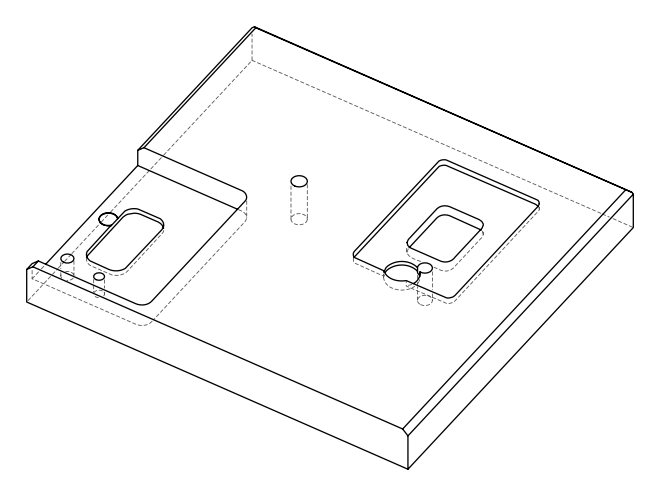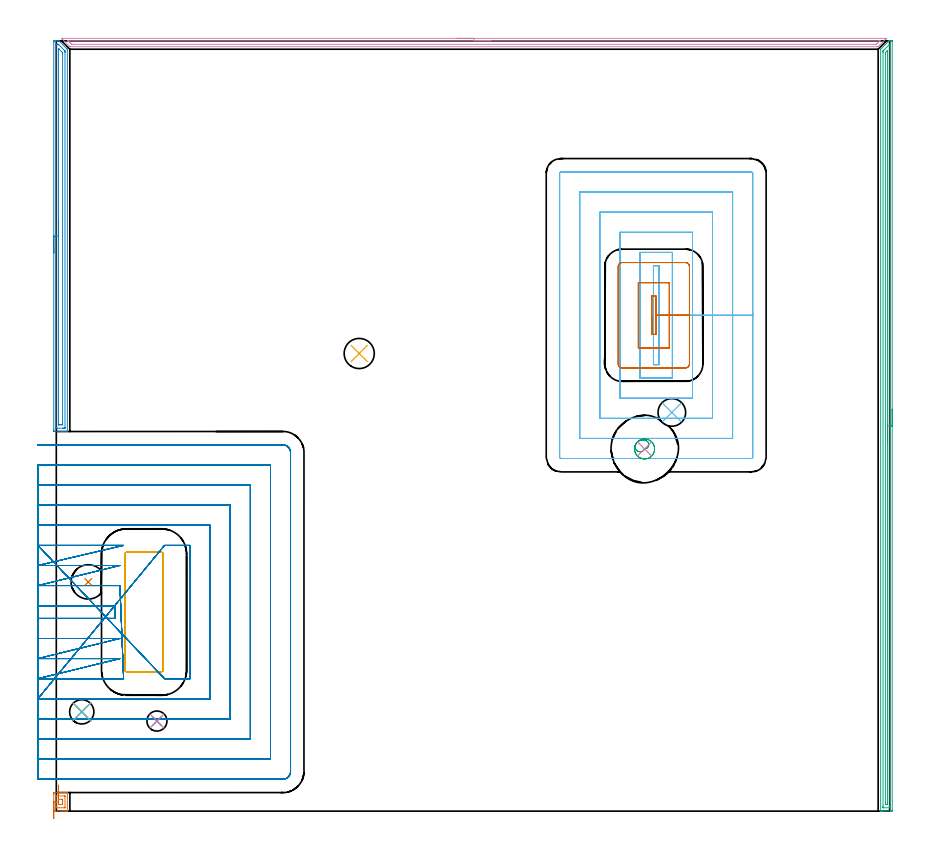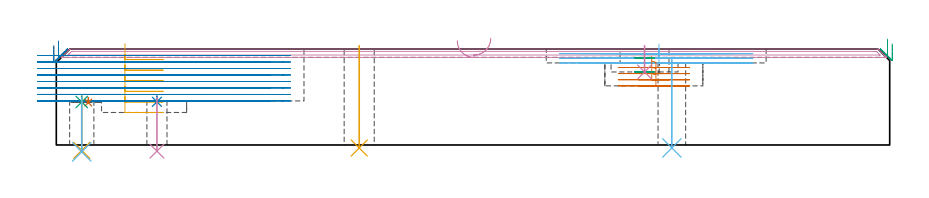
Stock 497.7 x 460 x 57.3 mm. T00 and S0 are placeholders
(PLAN: 18 operations, 11 tool changes, 116.1 min)
(1 AREA_MILL | FG_CHAMFER_SURFACE | UGT0205_001 | 0.49 min | 529 mm3)
(2 AREA_MILL_1 | FG_CHAMFER_SURFACE_1 | UGT0205_001 | 5.79 min | 7807 mm3)
(3 AREA_MILL_2 | FG_CHAMFER_SURFACE_2 | UGT0205_001 | 11.18 min | 10951 mm3)
(4 AREA_MILL_3 | FG_CHAMFER_SURFACE_3 | UGT0205_001 | 8 min | 6075 mm3)
(5 MILL_RECTANGULAR_POCKET | POCKET_RECTANGULAR_STRAIGHT | UGT0201_006 | Follow Part, ap 7, ae 75% | 3.14 min | 184103 mm3)
(6 MILL_RECTANGULAR_POCKET_1 | POCKET_RECTANGULAR_STRAIGHT_1 | UGT0201_008 | Follow Part, ap 4, ae 75% | 12.79 min | 203364 mm3)
(7 MILL_RECTANGULAR_POCKET_2 | POCKET_RECTANGULAR_STRAIGHT_2 | UGT0201_008 | Follow Part, ap 4, ae 75% | 3.57 min | 62001 mm3)
(8 MILL_SLOT | SLOT_PARTIAL_RECTANGULAR | UGT0201_008 | Follow Part, ap 4, ae 75% | 69.67 min | 835581 mm3)
(9 MILL_BLIND_HOLE_FROM_SOLID_MATERIAL | STEP1POCKET | UGT0201_006 | Spiral | 0.5 min | 7880 mm3)
(10 BORE_BLIND_HOLE | STEP1POCKET | UGT0332_069 | 0.06 min | 15 mm3)
(11 INDEXABLE_INSERT_DRILL_THROUGH_HOLE_FROM_SOLID | STEP1HOLE | NXT0302_007 | 0.25 min | 14496 mm3)
(12 INDEXABLE_INSERT_DRILL_THROUGH_HOLE_FROM_SOLID_1 | STEP1HOLE_2 | NXT0302_004 | 0.21 min | 10443 mm3)
(13 INDEXABLE_INSERT_DRILL_BLIND_HOLE_FROM_SOLID | STEP1POCKET_1 | NXT0302_012 | 0.02 min | 242 mm3)
(14 SPOT_DRILL | STEP1HOLE_1 | NXT0321_9005460120000 | 0.04 min | 32 mm3)
(15 SPOT_DRILL_1 | STEP1HOLE_3 | NXT0321_9005460120000 | 0.04 min | 39 mm3)
(16 DRILL_THROUGH_HOLE_INTO_CENTER | STEP1HOLE_1 | NXT0301_091 | 0.14 min | 2982 mm3)
(17 DRILL_THROUGH_HOLE_INTO_CENTER_1 | STEP1HOLE_3 | NXT0301_066 | 0.13 min | 1847 mm3)
(18 DRILL_TO_ENLARGE_THROUGH_HOLE | STEP1HOLE_3 | NXT0301_106 | 0.14 min | 2478 mm3)
(TOOL UGT0205_001 | Chamfer Mill 20 x 3 x 45 deg. | D20 FL50 Z2)
(TOOL UGT0201_006 | End Mill 28 mm | D28 FL25 Z2)
(TOOL UGT0201_008 | End Mill 16 mm | D16 FL32 Z4)
(TOOL UGT0332_069 | 40 mm Boring Bar Slip Fit | D40)
(TOOL NXT0302_007 | Index. Insert Drill 18mm [880-D1800L25-05] | D18 PA176 FL90 Z2)
(TOOL NXT0302_004 | Index. Insert Drill 16.5mm [880-D1650L20-05] | D16.5 PA176 FL83 Z2)
(TOOL NXT0302_012 | Index. Insert Drill 20.5mm [880-D2050L25-03] | D20.5 PA176 FL62 Z2)
(TOOL NXT0321_9005460120000 | NC Spot Drill, 142deg, 12mm, Carbide, Uncoated | D12 PA142 FL30 Z2)
(TOOL NXT0301_091 | Carbide Drill 12mm [860.1-1200-036A1-MM 2214] | D12 PA140 FL55 Z2)
(TOOL NXT0301_066 | Carbide Drill 9.5mm [860.1-0950-029A1-MM 2214] | D9.5 PA140 FL47 Z2)
(TOOL NXT0301_106 | Carbide Drill 14.5mm [860.1-1450-073A1-MM 2214] | D14.5 PA140 FL83 Z2)
(OP 1 AREA_MILL)
G17 G21 G94 G90
T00 M6
G54
G17 G0 G90 X-1.5 Y-4.45 S1061 M3
G43 Z67.3 H0
Z59.2
G94 G1 Y-4.412 Z58.328 F250.
Y-4.298 Z57.463
Y-4.109 Z56.612
Y-3.847 Z55.78
Y-3.513 Z54.974
Y-3.11 Z54.2
Y-2.642 Z53.464
Y-2.11 Z52.772
Y-1.521 Z52.129
Y-0.878 Z51.54
Y-0.186 Z51.008
Y0.55 Z50.54
Y1.324 Z50.137
Y2.13 Z49.803
Y2.962 Z49.541
Y3.814 Z49.352
Y4.678 Z49.238
Y5.55 Z49.2
Y10.087
X-1.499 Y10.469 Z49.201
X-1.495 Y10.976 Z49.203
X-1.492 Y11.091 Z49.206
X-0.992 Y11.1 Z49.705
X3.436 Z54.13
X4.842 Z55.538
X5.207 Z55.902
X5.936 Z56.636
X6.182 Z56.881
X6.574 Y11.093 Z57.265
X6.597 Y11.09 Z57.288
X6.6 Y10.916 Z57.3
Y0.18
X6.603 Y0.072 Z57.297
X6.575 Y0.012 Z57.266
X6.57 Y0.009 Z57.262
X6.181 Y0. Z56.881
X5.936 Z56.636
X5.207 Z55.902
X3.956 Z54.653
X2.669 Z53.365
X-0.992 Y0.001 Z49.705
X-1.227 Y0.003 Z49.47
X-1.492 Y0.009 Z49.206
X-1.495 Y0.123 Z49.203
X-1.499 Y0.631 Z49.201
X-1.5 Y1.144 Z49.2
Y5.55
X-0.086 Z50.614
X-0.085 Y9.008 Z50.615
X-0.082 Y9.061 Z50.618
X-0.08 Y9.081 Z50.62
X-0.052 Y9.09 Z50.648
X0.365 Y9.099 Z51.065
X4.791 Z55.491
X5.053 Y9.095 Z55.753
X5.173 Y9.09 Z55.873
X5.185 Y8.701 Z55.885
X5.186 Y8.68 Z55.886
Y2.202
X5.185 Y2.092 Z55.885
X5.182 Y2.039 Z55.882
X5.18 Y2.019 Z55.88
X5.152 Y2.01 Z55.852
X4.735 Y2.001 Z55.435
X0.309 Z51.009
X0.047 Y2.005 Z50.747
X-0.073 Y2.01 Z50.627
X-0.085 Y2.399 Z50.615
X-0.086 Y2.42 Z50.614
Y5.55
X1.328 Z52.028
X1.329 Y5.997 Z52.029
Y6.336
X1.333 Y6.891 Z52.033
X1.335 Y7.06 Z52.035
X1.34 Y7.09 Z52.04
X1.389 Y7.095 Z52.089
X1.459 Y7.099 Z52.159
X3.229 Y7.1 Z53.929
X3.436 Y7.097 Z54.136
X3.642 Y7.091 Z54.342
X3.765 Y7.085 Z54.465
X3.768 Y7.004 Z54.468
X3.77 Y6.891 Z54.47
X3.771 Y6.552 Z54.471
Y5.997
Y5.103
Y4.764
X3.767 Y4.209 Z54.467
X3.765 Y4.04 Z54.465
X3.76 Y4.01 Z54.46
X3.711 Y4.005 Z54.411
X3.641 Y4.001 Z54.341
X1.871 Y4. Z52.571
X1.665 Y4.003 Z52.365
X1.458 Y4.008 Z52.158
X1.335 Y4.015 Z52.035
X1.332 Y4.096 Z52.032
X1.33 Y4.209 Z52.03
X1.329 Y4.548 Z52.029
X1.328 Y5.103 Z52.028
Y5.55
X1.329 Y6.421 Z52.067
Y7.286 Z52.181
Y8.138 Z52.369
Y8.97 Z52.632
Y9.776 Z52.966
Y10.55 Z53.369
Y11.286 Z53.837
Y11.978 Z54.368
Y12.621 Z54.958
Y13.21 Z55.601
Y13.741 Z56.293
Y14.21 Z57.029
Y14.613 Z57.803
Y14.946 Z58.609
Y15.209 Z59.441
Y15.397 Z60.293
Y15.511 Z61.158
Y15.549 Z62.029
G0 Z67.3
M5
M2
(OP 2 AREA_MILL_1)
G17 G21 G94 G90
T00 M6
G54
G17 G0 G90 X-1.5 Y333.35 S1061 M3
G43 Z67.3 H0
Z59.2
G94 G1 Y333.388 Z58.328 F250.
Y333.502 Z57.464
Y333.691 Z56.612
Y333.953 Z55.78
Y334.287 Z54.974
Y334.69 Z54.2
Y335.158 Z53.464
Y335.69 Z52.772
Y336.279 Z52.129
Y336.922 Z51.54
Y337.614 Z51.009
Y338.35 Z50.54
Y339.124 Z50.137
Y339.93 Z49.803
Y340.762 Z49.541
Y341.614 Z49.352
Y342.478 Z49.238
Y343.35 Z49.2
Y459.392
X-1.498 Y459.583 Z49.202
X-1.491 Y459.998 Z49.205
X-1.312 Y460. Z49.385
X-0.106 Z50.589
X0.535 Z51.234
X1.023 Z51.723
X1.41 Y459.998 Z52.108
X1.606 Y459.99 Z52.303
X1.665 Y459.934 Z52.362
X1.762 Y459.838 Z52.46
X6.535 Y455.066 Z57.233
X6.571 Y455.027 Z57.27
X6.595 Y454.995 Z57.291
X6.6 Y454.929 Z57.3
Y226.858
X6.605 Y226.71 Z57.295
X6.577 Y226.708 Z57.269
X6.232 Y226.7 Z56.931
X5.848 Z56.547
X5.206 Z55.901
X4. Z54.697
X3.435 Z54.13
X-0.992 Y226.701 Z49.705
X-1.227 Y226.703 Z49.47
X-1.492 Y226.708 Z49.206
X-1.494 Y226.801 Z49.203
X-1.499 Y227.308 Z49.201
X-1.5 Y227.82 Z49.2
Y343.35
X-0.086 Z50.614
Y457.607
X-0.084 Y457.825 Z50.616
X-0.081 Y457.933 Z50.619
X-0.079 Y457.979 Z50.621
X-0.001 Y457.99 Z50.699
X0.393 Y457.996 Z51.093
X0.779 Y457.99 Z51.479
X1.158 Y457.981 Z51.858
X1.542 Y457.607 Z52.242
X4.321 Y454.829 Z55.021
X5.11 Y454.036 Z55.81
X5.163 Y453.976 Z55.863
X5.179 Y453.95 Z55.879
X5.181 Y453.926 Z55.881
X5.184 Y453.818 Z55.884
X5.185 Y453.6 Z55.885
X5.186 Y453.165 Z55.886
Y229.093
X5.184 Y228.875 Z55.884
X5.181 Y228.767 Z55.881
X5.179 Y228.721 Z55.879
X5.101 Y228.71 Z55.801
X4.709 Y228.702 Z55.409
X4.321 Y228.701 Z55.021
X3.826 Y228.7 Z54.526
X0.779 Z51.479
X0.283 Z50.983
X0.043 Y228.703 Z50.743
X-0.06 Y228.708 Z50.64
X-0.076 Y228.71 Z50.624
X-0.079 Y228.724 Z50.621
X-0.083 Y228.772 Z50.617
X-0.085 Y228.872 Z50.615
X-0.086 Y229.072 Z50.614
Y343.35
X1.328 Z52.028
X1.329 Y455.267 Z52.029
X1.33 Y455.316 Z52.03
X1.332 Y455.344 Z52.032
X1.333 Y455.349 Z52.033
X1.349 Y455.34 Z52.049
X1.557 Y455.14 Z52.257
X1.665 Y455.036 Z52.365
X3.556 Y453.144 Z54.256
X3.679 Y453.015 Z54.379
X3.759 Y452.93 Z54.459
X3.764 Y452.888 Z54.464
X3.767 Y452.809 Z54.467
X3.771 Y452.251 Z54.471
Y451.912
Y231.771
X3.77 Y231.434 Z54.47
X3.766 Y230.878 Z54.466
X3.764 Y230.719 Z54.464
X3.607 Y230.706 Z54.307
X3.435 Y230.703 Z54.135
X2.727 Y230.7 Z53.427
X1.841 Z52.541
X1.665 Y230.701 Z52.365
X1.487 Y230.703 Z52.187
X1.37 Y230.708 Z52.07
X1.334 Y230.711 Z52.034
X1.333 Y230.726 Z52.033
X1.331 Y230.766 Z52.031
X1.329 Y230.878 Z52.029
X1.328 Y343.35 Z52.028
Y344.222 Z52.067
Y345.086 Z52.18
Y345.938 Z52.369
Y346.77 Z52.632
Y347.576 Z52.965
Y348.35 Z53.368
Y349.086 Z53.837
Y349.778 Z54.368
Y350.421 Z54.957
Y351.01 Z55.601
Y351.542 Z56.293
Y352.01 Z57.028
Y352.413 Z57.802
Y352.747 Z58.608
Y353.009 Z59.44
Y353.198 Z60.292
Y353.312 Z61.157
Y353.35 Z62.028
G0 Z67.3
M5
M2
(OP 3 AREA_MILL_2)
G17 G21 G94 G90
T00 M6
G54
G17 G0 G90 X499.2 Y240. S1061 M3
G43 Z67.3 H0
Z60.4
G94 G1 Y239.962 Z59.529 F250.
Y239.848 Z58.664
Y239.659 Z57.812
Y239.397 Z56.98
Y239.063 Z56.174
Y238.66 Z55.4
Y238.192 Z54.664
Y237.66 Z53.972
Y237.071 Z53.329
Y236.428 Z52.74
Y235.736 Z52.209
Y235. Z51.74
Y234.226 Z51.337
Y233.42 Z51.003
Y232.588 Z50.741
Y231.737 Z50.552
Y230.872 Z50.438
Y230. Z50.4
Y0.63
X499.197 Y0.243 Z50.401
X499.193 Y0.01 Z50.405
X498.818 Y0. Z50.779
X495.312 Z54.283
X493.918 Z55.678
X493.559 Z56.036
X492.613 Z56.986
X492.455 Y0.002 Z57.137
X492.302 Y0.01 Z57.288
X492.3 Y0.183 Z57.3
Y454.898
X492.304 Y454.995 Z57.289
X492.364 Y455.065 Z57.233
X495.312 Y458.012 Z54.288
X497.134 Y459.835 Z52.465
X497.169 Y459.87 Z52.429
X497.298 Y459.99 Z52.294
X497.422 Y459.999 Z52.171
X497.783 Y460. Z51.816
X498.099 Z51.5
X498.818 Z50.778
X499.176 Z50.42
X499.191 Y459.997 Z50.405
X499.198 Y459.817 Z50.402
X499.2 Y459.622 Z50.4
Y230.
X497.786 Z51.814
X497.785 Y2.578 Z51.815
X497.779 Y2.014 Z51.821
X497.721 Y2.009 Z51.879
X497.612 Y2.004 Z51.988
X497.475 Y2.001 Z52.125
X493.968 Z55.632
X493.781 Y2.006 Z55.819
X493.747 Y2.01 Z55.853
X493.721 Y2.017 Z55.879
X493.72 Y2.059 Z55.88
X493.716 Y2.259 Z55.884
X493.715 Y2.419 Z55.885
X493.714 Y3.154 Z55.886
Y453.11
X493.716 Y453.843 Z55.884
X493.719 Y453.924 Z55.881
X493.721 Y453.959 Z55.879
X493.76 Y454.004 Z55.84
X494.099 Y454.348 Z55.501
X494.435 Y454.686 Z55.165
X497.331 Y457.581 Z52.269
X497.479 Y457.724 Z52.121
X497.645 Y457.883 Z51.955
X497.77 Y457.983 Z51.83
X497.78 Y457.745 Z51.82
X497.784 Y457.581 Z51.816
X497.785 Y457.431 Z51.815
X497.786 Y456.846 Z51.814
Y230.
X496.372 Z53.228
X496.371 Y4.915 Z53.229
X496.368 Y4.207 Z53.232
X496.366 Y4.026 Z53.234
X496.361 Y4.009 Z53.239
X496.34 Y4.006 Z53.26
X496.29 Y4.003 Z53.31
X496.188 Y4.001 Z53.412
X495.511 Y4.004 Z54.089
X495.312 Y4.01 Z54.288
X495.135 Y4.029 Z54.465
X495.132 Y4.207 Z54.468
X495.13 Y4.393 Z54.47
X495.129 Y5.101 Z54.471
X495.128 Y5.288 Z54.472
X495.129 Y452.216 Z54.471
X495.13 Y452.401 Z54.47
X495.135 Y452.756 Z54.465
X495.139 Y452.927 Z54.461
X495.309 Y453.11 Z54.291
X496.188 Y453.989 Z53.412
X496.279 Y454.08 Z53.321
X496.306 Y454.105 Z53.294
X496.348 Y454.141 Z53.252
X496.364 Y454.153 Z53.236
X496.365 Y454.149 Z53.235
X496.368 Y454.115 Z53.232
X496.371 Y454.004 Z53.229
Y453.918
X496.372 Y230. Z53.228
Y229.128 Z53.267
Y228.264 Z53.38
Y227.412 Z53.569
Y226.58 Z53.832
Y225.774 Z54.165
Y225. Z54.568
Y224.264 Z55.037
Y223.572 Z55.568
Y222.929 Z56.157
Y222.34 Z56.801
Y221.809 Z57.493
Y221.34 Z58.228
Y220.937 Z59.002
Y220.603 Z59.808
Y220.341 Z60.64
Y220.152 Z61.492
Y220.038 Z62.357
Y220. Z63.228
G0 Z67.3
M5
M2
(OP 4 AREA_MILL_3)
G17 G21 G94 G90
T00 M6
G54
G17 G0 G90 X239.45 Y461.5 S1061 M3
G43 Z67.3 H0
Z62.3
G94 G1 X239.488 Z61.428 F250.
X239.602 Z60.563
X239.791 Z59.712
X240.053 Z58.88
X240.387 Z58.074
X240.79 Z57.3
X241.258 Z56.564
X241.789 Z55.872
X242.379 Z55.229
X243.022 Z54.639
X243.714 Z54.108
X244.45 Z53.64
X245.224 Z53.237
X246.03 Z52.903
X246.862 Z52.641
X247.713 Z52.452
X248.578 Z52.338
X249.45 Z52.3
X495.661
X495.694 Y461.499 Z52.299
X495.785 Y461.492 Z52.298
X495.774 Y461.469 Z52.321
X495.626 Y461.325 Z52.473
X495.482 Y461.18 Z52.615
X495.344 Y461.042 Z52.755
X495.179 Y460.878 Z52.92
X495.046 Y460.744 Z53.052
X494.918 Y460.617 Z53.181
X491.024 Y456.724 Z57.076
X490.837 Y456.539 Z57.257
X490.794 Y456.504 Z57.29
X490.711 Y456.5 Z57.3
X8.188
X8.105 Y456.504 Z57.29
X8.063 Y456.539 Z57.257
X7.875 Y456.724 Z57.075
X3.854 Y460.744 Z53.052
X3.721 Y460.878 Z52.92
X3.556 Y461.042 Z52.755
X3.418 Y461.18 Z52.615
X3.274 Y461.325 Z52.473
X3.125 Y461.47 Z52.319
X3.114 Y461.492 Z52.298
X3.113 Y461.495 Z52.295
X3.168 Y461.497 Z52.297
X3.239 Y461.5 Z52.3
X249.45
Y460.086 Z53.714
X491.409 Y460.085 Z53.715
X491.605
X491.837 Y460.082 Z53.718
X491.908 Y460.079 Z53.721
X491.879 Y460.041 Z53.759
X491.71 Y459.863 Z53.937
X491.605 Y459.755 Z54.045
X490.414 Y458.564 Z55.236
X490.119 Y458.27 Z55.53
X489.818 Y457.975 Z55.825
X489.756 Y457.921 Z55.879
X489.703 Y457.919 Z55.881
X489.588 Y457.916 Z55.884
X488.924 Y457.914 Z55.886
X488.696
X9.748
X9.415 Y457.916 Z55.884
X9.249 Y457.919 Z55.881
X9.168 Y457.921 Z55.879
X9.129 Y457.932 Z55.868
X9.082 Y457.973 Z55.827
X8.486 Y458.564 Z55.236
X8.189 Y458.861 Z54.939
X7.614 Y459.436 Z54.364
X7.295 Y459.756 Z54.044
X7.009 Y460.05 Z53.75
X6.984 Y460.078 Z53.722
X7.01 Y460.08 Z53.72
X7.104 Y460.083 Z53.717
X7.295 Y460.085 Z53.715
X249.45 Y460.086 Z53.714
X250.321 Z53.752
X251.186 Z53.866
X252.038 Z54.055
X252.87 Z54.317
X253.676 Z54.651
X254.45 Z55.054
X255.186 Z55.523
X255.878 Z56.054
X256.521 Z56.643
X257.11 Z57.286
X257.641 Z57.978
X258.11 Z58.714
X258.513 Z59.488
X258.847 Z60.294
X259.109 Z61.126
X259.298 Z61.978
X259.412 Z62.843
X259.45 Z63.714
G0 Z67.3
M5
M2
(OP 5 MILL_RECTANGULAR_POCKET)
G17 G21 G94 G90
T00 M6
G54
G17 G0 G90 X41. Y153.67 S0 M3
G43 Z67.3 H0
Z60.3
G94 G1 Y153.6 Z60.281 F250.
Y118.9 Z50.983
Y84.2 F500.
G3 X42. Y83.2 R1.
G1 X62.8
G3 X63.8 Y84.2 R1.
G1 Y153.6
G3 X62.8 Y154.6 R1.
G1 X42.
G3 X41. Y153.6 R1.
G1 Y118.9
Y117.9
G0 Y153.67 Z53.983
G1 Y153.6 Z53.964 F250.
Y118.9 Z44.667
Y84.2 F500.
G3 X42. Y83.2 R1.
G1 X62.8
G3 X63.8 Y84.2 R1.
G1 Y153.6
G3 X62.8 Y154.6 R1.
G1 X42.
G3 X41. Y153.6 R1.
G1 Y118.9
Y117.9
G0 Y153.67 Z47.667
G1 Y153.6 Z47.648 F250.
Y118.9 Z38.35
Y84.2 F500.
G3 X42. Y83.2 R1.
G1 X62.8
G3 X63.8 Y84.2 R1.
G1 Y153.6
G3 X62.8 Y154.6 R1.
G1 X42.
G3 X41. Y153.6 R1.
G1 Y118.9
Y117.9
G0 Y153.67 Z41.35
G1 Y153.6 Z41.331 F250.
Y118.9 Z32.033
Y84.2 F500.
G3 X42. Y83.2 R1.
G1 X62.8
G3 X63.8 Y84.2 R1.
G1 Y153.6
G3 X62.8 Y154.6 R1.
G1 X42.
G3 X41. Y153.6 R1.
G1 Y118.9
Y117.9
G0 Y153.67 Z35.033
G1 Y153.6 Z35.014 F250.
Y118.9 Z25.717
Y84.2 F500.
G3 X42. Y83.2 R1.
G1 X62.8
G3 X63.8 Y84.2 R1.
G1 Y153.6
G3 X62.8 Y154.6 R1.
G1 X42.
G3 X41. Y153.6 R1.
G1 Y118.9
Y117.9
G0 Y153.67 Z28.717
G1 Y153.6 Z28.698 F250.
Y118.9 Z19.4
Y84.2 F500.
G3 X42. Y83.2 R1.
G1 X62.8
G3 X63.8 Y84.2 R1.
G1 Y153.6
G3 X62.8 Y154.6 R1.
G1 X42.
G3 X41. Y153.6 R1.
G1 Y118.9
Y117.9
G0 Z67.3
M5
M2
(OP 6 MILL_RECTANGULAR_POCKET_1)
G17 G21 G94 G90
T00 M6
G54
G17 G0 G90 X359.9 Y274.629 S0 M3
G43 Z67.3 H0
Z60.3
G94 G1 Y296.15 Z54.533 F250.
Y325.7 F500.
X356.6
Y266.6
X359.9
Y296.15
X367.9
Y333.7
X348.6
Y258.6
X367.9
Y296.15
X379.9
Y345.7
X336.6
Y246.6
X379.9
Y296.15
X391.9
Y357.7
X324.6
Y234.6
X336.729
X391.9
Y296.15
X403.9
Y369.7
X312.6
Y222.6
X403.9
Y296.15
X415.9
Y380.9
G3 X415.1 Y381.7 R0.8
G1 X301.4
G3 X300.6 Y380.9 R0.8
G1 Y211.4
G3 X301.4 Y210.6 R0.8
G1 X415.1
G3 X415.9 Y211.4 R0.8
G1 Y296.15
Y297.15
G0 X359.9 Y274.629 Z57.533
G1 Y296.15 Z51.767 F250.
Y325.7 F500.
X356.6
Y266.6
X359.9
Y296.15
X367.9
Y333.7
X348.6
Y258.6
X367.9
Y296.15
X379.9
Y345.7
X336.6
Y246.6
X379.9
Y296.15
X391.9
Y357.7
X324.6
Y234.6
X336.731
X391.9
Y296.15
X403.9
Y369.7
X312.6
Y222.6
X336.731
X403.9
Y296.15
X415.9
Y380.9
G3 X415.1 Y381.7 R0.8
G1 X301.4
G3 X300.6 Y380.9 R0.8
G1 Y211.4
G3 X301.4 Y210.6 R0.8
G1 X415.1
G3 X415.9 Y211.4 R0.8
G1 Y296.15
Y297.15
G0 X359.9 Y274.629 Z54.767
G1 Y296.15 Z49. F250.
Y325.7 F500.
X356.6
Y266.6
X359.9
Y296.15
X367.9
Y333.7
X348.6
Y258.6
X367.9
Y296.15
X379.9
Y345.7
X336.6
Y246.6
X379.9
Y296.15
X391.9
Y357.7
X324.6
Y234.6
X336.729
X391.9
Y296.15
X403.9
Y369.7
X312.6
Y222.6
X403.9
Y296.15
X415.9
Y380.9
G3 X415.1 Y381.7 R0.8
G1 X301.4
G3 X300.6 Y380.9 R0.8
G1 Y211.4
G3 X301.4 Y210.6 R0.8
G1 X415.1
G3 X415.9 Y211.4 R0.8
G1 Y296.15
Y297.15
G0 Z67.3
M5
M2
(OP 7 MILL_RECTANGULAR_POCKET_2)
G17 G21 G94 G90
T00 M6
G54
G17 G0 G90 X355.6 Y295.63 S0 M3
G43 Z67.3 H0
Z52.967
G94 G1 Y284.7 Z50.038 F250.
X358.1 Z49.368
Y296.15 Z46.3
Y307.6 F500.
X355.6
Y284.7
X358.1
Y296.15
X366.1
Y315.6
X347.6
Y276.7
X366.1
Y296.15
X378.1
Y325.3
G3 X375.8 Y327.6 R2.3
G1 X337.9
G3 X335.6 Y325.3 R2.3
G1 Y267.
G3 X337.9 Y264.7 R2.3
G1 X375.8
G3 X378.1 Y267. R2.3
G1 Y296.15
Y297.15
G0 X355.6 Y295.63 Z49.3
G1 Y284.7 Z46.371 F250.
X358.1 Z45.701
Y296.15 Z42.633
Y307.6 F500.
X355.6
Y284.7
X358.1
Y296.15
X366.1
Y315.6
X347.6
Y276.7
X366.1
Y296.15
X378.1
Y325.3
G3 X375.8 Y327.6 R2.3
G1 X337.9
G3 X335.6 Y325.3 R2.3
G1 Y267.
G3 X337.9 Y264.7 R2.3
G1 X375.8
G3 X378.1 Y267. R2.3
G1 Y296.15
Y297.15
G0 X355.6 Y295.63 Z45.633
G1 Y284.7 Z42.705 F250.
X358.1 Z42.035
Y296.15 Z38.967
Y307.6 F500.
X355.6
Y284.7
X358.1
Y296.15
X366.1
Y315.6
X347.6
Y276.7
X366.1
Y296.15
X378.1
Y325.3
G3 X375.8 Y327.6 R2.3
G1 X337.9
G3 X335.6 Y325.3 R2.3
G1 Y267.
G3 X337.9 Y264.7 R2.3
G1 X375.8
G3 X378.1 Y267. R2.3
G1 Y296.15
Y297.15
G0 X355.6 Y295.63 Z41.967
G1 Y284.7 Z39.038 F250.
X358.1 Z38.368
Y296.15 Z35.3
Y307.6 F500.
X355.6
Y284.7
X358.1
Y296.15
X366.1
Y315.6
X347.6
Y276.7
X366.1
Y296.15
X378.1
Y325.3
G3 X375.8 Y327.6 R2.3
G1 X337.9
G3 X335.6 Y325.3 R2.3
G1 Y267.
G3 X337.9 Y264.7 R2.3
G1 X375.8
G3 X378.1 Y267. R2.3
G1 Y296.15
Y297.15
G0 Z67.3
M5
M2
(OP 8 MILL_SLOT)
G17 G21 G94 G90
T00 M6
G54
G17 G0 G90 X-11. Y115.1 S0 M3
G43 Z67.3 H0
Z53.425
G94 G1 X-8. F250.
X35. F500.
Y122.7
X-8.
X-11. F250.
Y103.1
X-8.
X35. F500.
X38. F250.
X-11. Y91.1 F500.
X-8. F250.
X35. F500.
X38. F250.
X-11. Y79.1 F500.
X-8. F250.
X37.189 F500.
X40.189 F250.
X38. Y134.7 F500.
X35. F250.
X-8. F500.
X-11. F250.
X38. Y146.7 F500.
X35. F250.
X-8. F500.
X-11. F250.
X40.189 Y158.7 F500.
X37.189 F250.
X-8. F500.
X-11. F250.
X64.601 Y79.1 F500.
X67.601 F250.
X79.9 F500.
Y158.7
X67.606
X64.606 F250.
X-11. Y67.1 F500.
X-8. F250.
X91.9 F500.
Y170.7
X-8.
X-11. F250.
Y55.1
X-8.
X103.9 F500.
Y182.7
X-8.
X-11. F250.
Y43.1
X-8.
X115.9 F500.
Y194.7
X-8.
X-11. F250.
Y31.1
X-8.
X127.9 F500.
Y206.7
X-8.
X-11. F250.
Y19.1
X-8.
X135.4 F500.
G3 X139.9 Y23.6 R4.5
G1 Y214.2
G3 X135.4 Y218.7 R4.5
G1 X-8.
X-11. F250.
G0 Y115.1 Z49.55
G1 X-8.
X35. F500.
Y122.7
X-8.
X-11. F250.
Y103.1
X-8.
X35. F500.
X38. F250.
X-11. Y91.1 F500.
X-8. F250.
X35. F500.
X38. F250.
X-11. Y79.1 F500.
X-8. F250.
X37.189 F500.
X40.189 F250.
X38. Y134.7 F500.
X35. F250.
X-8. F500.
X-11. F250.
X38. Y146.7 F500.
X35. F250.
X-8. F500.
X-11. F250.
X40.189 Y158.7 F500.
X37.189 F250.
X-8. F500.
X-11. F250.
X64.601 Y79.1 F500.
X67.601 F250.
X79.9 F500.
Y158.7
X67.606
X64.606 F250.
X-11. Y67.1 F500.
X-8. F250.
X91.9 F500.
Y170.7
X-8.
X-11. F250.
Y55.1
X-8.
X103.9 F500.
Y182.7
X-8.
X-11. F250.
Y43.1
X-8.
X115.9 F500.
Y194.7
X-8.
X-11. F250.
Y31.1
X-8.
X127.9 F500.
Y206.7
X-8.
X-11. F250.
Y19.1
X-8.
X135.4 F500.
G3 X139.9 Y23.6 R4.5
G1 Y214.2
G3 X135.4 Y218.7 R4.5
G1 X-8.
X-11. F250.
G0 Y115.1 Z45.675
G1 X-8.
X35. F500.
Y122.7
X-8.
X-11. F250.
Y103.1
X-8.
X35. F500.
X38. F250.
X-11. Y91.1 F500.
X-8. F250.
X35. F500.
X38. F250.
X-11. Y79.1 F500.
X-8. F250.
X37.189 F500.
X40.189 F250.
X38. Y134.7 F500.
X35. F250.
X-8. F500.
X-11. F250.
X38. Y146.7 F500.
X35. F250.
X-8. F500.
X-11. F250.
X40.189 Y158.7 F500.
X37.189 F250.
X-8. F500.
X-11. F250.
X64.601 Y79.1 F500.
X67.601 F250.
X79.9 F500.
Y158.7
X67.606
X64.606 F250.
X-11. Y67.1 F500.
X-8. F250.
X91.9 F500.
Y170.7
X-8.
X-11. F250.
Y55.1
X-8.
X103.9 F500.
Y182.7
X-8.
X-11. F250.
Y43.1
X-8.
X115.9 F500.
Y194.7
X-8.
X-11. F250.
Y31.1
X-8.
X127.9 F500.
Y206.7
X-8.
X-11. F250.
Y19.1
X-8.
X135.4 F500.
G3 X139.9 Y23.6 R4.5
G1 Y214.2
G3 X135.4 Y218.7 R4.5
G1 X-8.
X-11. F250.
G0 Y115.1 Z41.8
G1 X-8.
X35. F500.
Y122.7
X-8.
X-11. F250.
Y103.1
X-8.
X35. F500.
X38. F250.
X-11. Y91.1 F500.
X-8. F250.
X35. F500.
X38. F250.
X-11. Y79.1 F500.
X-8. F250.
X37.189 F500.
X40.189 F250.
X38. Y134.7 F500.
X35. F250.
X-8. F500.
X-11. F250.
X38. Y146.7 F500.
X35. F250.
X-8. F500.
X-11. F250.
X40.189 Y158.7 F500.
X37.189 F250.
X-8. F500.
X-11. F250.
X64.601 Y79.1 F500.
X67.601 F250.
X79.9 F500.
Y158.7
X67.606
X64.606 F250.
X-11. Y67.1 F500.
X-8. F250.
X91.9 F500.
Y170.7
X-8.
X-11. F250.
Y55.1
X-8.
X103.9 F500.
Y182.7
X-8.
X-11. F250.
Y43.1
X-8.
X115.9 F500.
Y194.7
X-8.
X-11. F250.
Y31.1
X-8.
X127.9 F500.
Y206.7
X-8.
X-11. F250.
Y19.1
X-8.
X135.4 F500.
G3 X139.9 Y23.6 R4.5
G1 Y214.2
G3 X135.4 Y218.7 R4.5
G1 X-8.
X-11. F250.
G0 Y115.1 Z37.925
G1 X-8.
X35. F500.
Y122.7
X-8.
X-11. F250.
Y103.1
X-8.
X35. F500.
X38. F250.
X-11. Y91.1 F500.
X-8. F250.
X35. F500.
X38. F250.
X-11. Y79.1 F500.
X-8. F250.
X37.189 F500.
X40.189 F250.
X38. Y134.7 F500.
X35. F250.
X-8. F500.
X-11. F250.
X38. Y146.7 F500.
X35. F250.
X-8. F500.
X-11. F250.
X40.189 Y158.7 F500.
X37.189 F250.
X-8. F500.
X-11. F250.
X64.601 Y79.1 F500.
X67.601 F250.
X79.9 F500.
Y158.7
X67.606
X64.606 F250.
X-11. Y67.1 F500.
X-8. F250.
X91.9 F500.
Y170.7
X-8.
X-11. F250.
Y55.1
X-8.
X103.9 F500.
Y182.7
X-8.
X-11. F250.
Y43.1
X-8.
X115.9 F500.
Y194.7
X-8.
X-11. F250.
Y31.1
X-8.
X127.9 F500.
Y206.7
X-8.
X-11. F250.
Y19.1
X-8.
X135.4 F500.
G3 X139.9 Y23.6 R4.5
G1 Y214.2
G3 X135.4 Y218.7 R4.5
G1 X-8.
X-11. F250.
G0 Y115.1 Z34.05
G1 X-8.
X35. F500.
Y122.7
X-8.
X-11. F250.
Y103.1
X-8.
X35. F500.
X38. F250.
X-11. Y91.1 F500.
X-8. F250.
X35. F500.
X38. F250.
X-11. Y79.1 F500.
X-8. F250.
X37.189 F500.
X40.189 F250.
X38. Y134.7 F500.
X35. F250.
X-8. F500.
X-11. F250.
X38. Y146.7 F500.
X35. F250.
X-8. F500.
X-11. F250.
X40.189 Y158.7 F500.
X37.189 F250.
X-8. F500.
X-11. F250.
X64.601 Y79.1 F500.
X67.601 F250.
X79.9 F500.
Y158.7
X67.606
X64.606 F250.
X-11. Y67.1 F500.
X-8. F250.
X91.9 F500.
Y170.7
X-8.
X-11. F250.
Y55.1
X-8.
X103.9 F500.
Y182.7
X-8.
X-11. F250.
Y43.1
X-8.
X115.9 F500.
Y194.7
X-8.
X-11. F250.
Y31.1
X-8.
X127.9 F500.
Y206.7
X-8.
X-11. F250.
Y19.1
X-8.
X135.4 F500.
G3 X139.9 Y23.6 R4.5
G1 Y214.2
G3 X135.4 Y218.7 R4.5
G1 X-8.
X-11. F250.
G0 Y115.1 Z30.175
G1 X-8.
X35. F500.
Y122.7
X-8.
X-11. F250.
Y103.1
X-8.
X35. F500.
X38. F250.
X-11. Y91.1 F500.
X-8. F250.
X35. F500.
X38. F250.
X-11. Y79.1 F500.
X-8. F250.
X37.189 F500.
X40.189 F250.
X38. Y134.7 F500.
X35. F250.
X-8. F500.
X-11. F250.
X38. Y146.7 F500.
X35. F250.
X-8. F500.
X-11. F250.
X40.189 Y158.7 F500.
X37.189 F250.
X-8. F500.
X-11. F250.
X64.601 Y79.1 F500.
X67.601 F250.
X79.9 F500.
Y158.7
X67.606
X64.606 F250.
X-11. Y67.1 F500.
X-8. F250.
X91.9 F500.
Y170.7
X-8.
X-11. F250.
Y55.1
X-8.
X103.9 F500.
Y182.7
X-8.
X-11. F250.
Y43.1
X-8.
X115.9 F500.
Y194.7
X-8.
X-11. F250.
Y31.1
X-8.
X127.9 F500.
Y206.7
X-8.
X-11. F250.
Y19.1
X-8.
X135.4 F500.
G3 X139.9 Y23.6 R4.5
G1 Y214.2
G3 X135.4 Y218.7 R4.5
G1 X-8.
X-11. F250.
G0 Y115.1 Z26.3
G1 X-8.
X35. F500.
Y122.7
X-8.
X-11. F250.
Y103.1
X-8.
X35. F500.
X38. F250.
X-11. Y91.1 F500.
X-8. F250.
X35. F500.
X38. F250.
X-11. Y79.1 F500.
X-8. F250.
X37.189 F500.
X40.189 F250.
X38. Y134.7 F500.
X35. F250.
X-8. F500.
X-11. F250.
X38. Y146.7 F500.
X35. F250.
X-8. F500.
X-11. F250.
X40.189 Y158.7 F500.
X37.189 F250.
X-8. F500.
X-11. F250.
X64.601 Y79.1 F500.
X67.601 F250.
X79.9 F500.
Y158.7
X67.606
X64.606 F250.
X-11. Y67.1 F500.
X-8. F250.
X91.9 F500.
Y170.7
X-8.
X-11. F250.
Y55.1
X-8.
X103.9 F500.
Y182.7
X-8.
X-11. F250.
Y43.1
X-8.
X115.9 F500.
Y194.7
X-8.
X-11. F250.
Y31.1
X-8.
X127.9 F500.
Y206.7
X-8.
X-11. F250.
Y19.1
X-8.
X135.4 F500.
G3 X139.9 Y23.6 R4.5
G1 Y214.2
G3 X135.4 Y218.7 R4.5
G1 X-8.
X-11. F250.
G0 Z67.3
M5
M2
(OP 9 MILL_BLIND_HOLE_FROM_SOLID_MATERIAL)
G17 G21 G94 G90
T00 M6
G54
G17 G0 G90 X351.3 Y216.3 S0 M3
G43 Z67.3 H0
Z51.95
G94 G3 X352.415 Y221.185 R2.57 F250.
X345.894 Y218.903 R4.885
X348.697 Y210.894 R6.
X345.894 Y218.903 R-6.
X347.295 Y214.899 R3.
X351.3 Y216.3 R3.
G0 Z43.6
G3 X352.415 Y221.185 R2.57
X345.894 Y218.903 R4.885
X348.697 Y210.894 R6.
X345.894 Y218.903 R-6.
X347.295 Y214.899 R3.
X351.3 Y216.3 R3.
G0 Z67.3
M5
M2
(OP 10 BORE_BLIND_HOLE)
G17 G21 G94 G90
T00 M6
G54
G17 G0 G90 X351.3 Y216.3 S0 M3
G43 Z67.3 H0
G94 G85 G98 Z43.6 F250. R59.3
G80
M5
M2
(OP 11 INDEXABLE_INSERT_DRILL_THROUGH_HOLE_FROM_SOLID)
G17 G21 G94 G90
T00 M6
G54
G17 G0 G90 X180.9 Y273.3 S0 M3
G43 Z67.3 H1
G94 G81 G98 Z-1.814 F250. R59.3
G80
M5
M2
(OP 12 INDEXABLE_INSERT_DRILL_THROUGH_HOLE_FROM_SOLID_1)
G17 G21 G94 G90
T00 M6
G54
G17 G0 G90 X367.6 Y238.1 S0 M3
G43 Z67.3 H1
G94 G81 G98 Z-1.788 F250. R51.
G80
M5
M2
(OP 13 INDEXABLE_INSERT_DRILL_BLIND_HOLE_FROM_SOLID)
G17 G21 G94 G90
T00 M6
G54
G17 G0 G90 X19.1 Y136.9 S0 M3
G43 Z67.3 H1
G94 G81 G98 Z25.3 F250. R28.3
G80
M5
M2
(OP 14 SPOT_DRILL)
G17 G21 G94 G90
T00 M6
G54
G17 G0 G90 X60.1 Y53.8 S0 M3
G43 Z67.3 H0
G94 G81 G98 Z25.784 F250. R29.3
G80
M5
M2
(OP 15 SPOT_DRILL_1)
G17 G21 G94 G90
T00 M6
G54
G17 G0 G90 X15.2 Y59.3 S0 M3
G43 Z67.3 H0
G94 G81 G98 Z25.667 F250. R29.3
G80
M5
M2
(OP 16 DRILL_THROUGH_HOLE_INTO_CENTER)
G17 G21 G94 G90
T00 M6
G54
G17 G0 G90 X60.1 Y53.8 S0 M3
G43 Z67.3 H1
G94 G81 G98 Z-3.684 F250. R28.3
G80
M5
M2
(OP 17 DRILL_THROUGH_HOLE_INTO_CENTER_1)
G17 G21 G94 G90
T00 M6
G54
G17 G0 G90 X15.2 Y59.3 S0 M3
G43 Z67.3 H1
G94 G73 G98 Z-3.229 F250. Q7.382 R28.3
G80
M5
M2
(OP 18 DRILL_TO_ENLARGE_THROUGH_HOLE)
G17 G21 G94 G90
T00 M6
G54
G17 G0 G90 X15.2 Y59.3 S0 M3
G43 Z67.3 H1
G94 G81 G98 Z-4.139 F250. R28.3
G80
M5
M2
